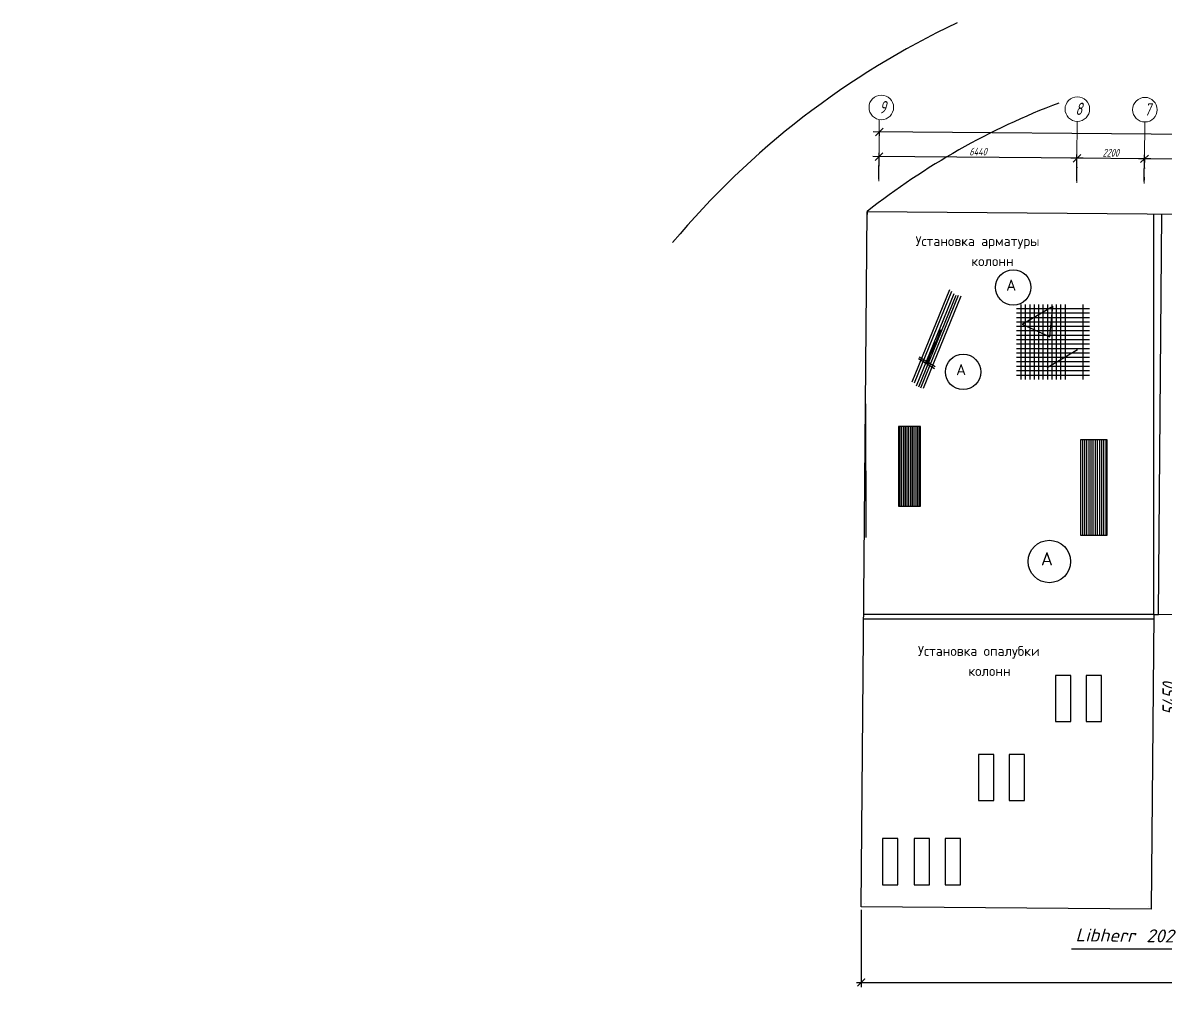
# Model space of a CAD drawing. Header units: millimetres. Extents: x 5763 to 12018931, y 39842 to 3600577.
# Drawn here: x 945159 to 982353, y 438536 to 469950 of the extents above; entities that cross this region are included whole.
import ezdxf

# ---------------------------------------------------------------- set-up
doc = ezdxf.new("R2010")
doc.units = ezdxf.units.MM
doc.linetypes.add('ACAD_ISO10W100', pattern=[18, 12, -3, 0, -3])
for name, color, linetype in [('!Форматы', 7, 'Continuous'), ('Архитектура', 7, 'Continuous'), ('доп сетки', 120, 'Continuous'), ('Размеры', 7, 'Continuous')]:
    doc.layers.add(name, color=color, linetype=linetype)
doc.layers.add('0.25', color=7, linetype='Continuous', lineweight=25)
doc.layers.add('разм', color=5, linetype='Continuous', lineweight=15)
doc.styles.add('ISOCPEUR', font='isocpeur.ttf')
doc.styles.get("Standard").update_dxf_attribs({"font": 'romans.shx', "width": 0.7, "oblique": 15, "height": 500})
doc.styles.add('VSSP_ROMANS07', font='romans.shx', dxfattribs={"width": 0.7, "oblique": 15, "height": 250})
doc.styles.add('мой', font='txt.shx', dxfattribs={"width": 0.6, "oblique": 15, "height": 3.5})
doc.dimstyles.new('ISO-25', dxfattribs={"dimtxt": 500, "dimasz": 250, "dimexe": 150, "dimexo": 100, "dimgap": 125, "dimtad": 1, "dimtxsty": 'Standard', "dimblk": 'ARCHTICK', "dimcen": 25, "dimdle": 150, "dimadec": 0, "dimazin": 0, "dimtfac": 1, "dimtmove": 0, "dimatfit": 3, "dimfxl": 1, "dimarcsym": 0})
doc.dimstyles.new('VSSP-100', dxfattribs={"dimscale": 100, "dimtxt": 2.5, "dimasz": 2.5, "dimexe": 1.25, "dimexo": 0.625, "dimtad": 1, "dimdec": 0, "dimrnd": 0.001, "dimzin": 1, "dimtxsty": 'VSSP_ROMANS07', "dimblk": 'OBLIQUE', "dimcen": 2.5, "dimdle": 2, "dimaunit": 1, "dimadec": 3, "dimazin": 2, "dimtfac": 1, "dimtdec": 0, "dimtix": 1, "dimtmove": 2, "dimatfit": 3, "dimldrblk": 'OBLIQUE', "dimfxl": 1.25, "dimtolj": 1, "dimtzin": 0, "dimarcsym": 0})

# ---------------------------------------------------------------- blocks, each defined once
blk = doc.blocks.new('_OBLIQUE')
at = {"color": 0, "linetype": 'ByBlock'}
blk.add_line((-0.5, -0.5), (0.5, 0.5), dxfattribs=at)
blk = doc.blocks.new('*D243')
at = {"layer": 'Defpoints', "color": 0, "transparency": 16777216}
for p in [(973043, 466394), (973043, 466394), (1002618, 466141)]:
    blk.add_point(p, dxfattribs=at)
at = {"layer": 'Архитектура', "color": 0, "lineweight": -2, "transparency": 16777216}
for p, q in [((1002818, 466140), (972843, 466396)), ((973043, 466394), (973042, 466269)), ((1002618, 466141), (1002619, 466266))]:
    blk.add_line(p, q, dxfattribs=at)
at = {"layer": 'Архитектура', "color": 0, "lineweight": -2, "transparency": 16777216, "xscale": 250, "yscale": 250, "zscale": 250}
for p, rotation in [((973043, 466394), 179.5101678486277), ((1002618, 466141), 359.5101678486277)]:
    blk.add_blockref('_OBLIQUE', p, dxfattribs=dict(at, rotation=rotation))
at = {"layer": 'Архитектура', "color": 0, "lineweight": 20, "transparency": 16777216, "insert": (987832, 466455), "char_height": 250, "attachment_point": 5, "rotation": 359.5102, "style": 'VSSP_ROMANS07'}
blk.add_mtext('\\A1;29560', dxfattribs=at)
blk = doc.blocks.new('*D244')
at = {"layer": 'Defpoints', "color": 0, "transparency": 16777216}
for p in [(996732, 465391), (996732, 465391), (999649, 465366)]:
    blk.add_point(p, dxfattribs=at)
at = {"layer": 'Архитектура', "color": 0, "lineweight": -2, "transparency": 16777216}
for p, q in [((999849, 465364), (996532, 465393)), ((996732, 465391), (996731, 465266)), ((999649, 465366), (999650, 465491))]:
    blk.add_line(p, q, dxfattribs=at)
at = {"layer": 'Архитектура', "color": 0, "lineweight": -2, "transparency": 16777216, "xscale": 250, "yscale": 250, "zscale": 250}
for p, rotation in [((996732, 465391), 179.5101678486277), ((999649, 465366), 359.5101678486277)]:
    blk.add_blockref('_OBLIQUE', p, dxfattribs=dict(at, rotation=rotation))
at = {"layer": 'Архитектура', "color": 0, "lineweight": 20, "transparency": 16777216, "insert": (998192, 465566), "char_height": 250, "width": 61153.46, "attachment_point": 5, "rotation": 359.5102, "style": 'VSSP_ROMANS07'}
blk.add_mtext('\\A1;2915', dxfattribs=at)
blk = doc.blocks.new('*D245')
at = {"layer": 'Defpoints', "color": 0, "transparency": 16777216}
for p in [(987123, 465473), (987116, 464673), (990339, 464645)]:
    blk.add_point(p, dxfattribs=at)
at = {"layer": 'Архитектура', "color": 0, "lineweight": -2, "transparency": 16777216}
for p, q in [((990546, 465444), (986923, 465475)), ((987117, 464735), (987124, 465598)), ((990339, 464708), (990347, 465571))]:
    blk.add_line(p, q, dxfattribs=at)
at = {"layer": 'Архитектура', "color": 0, "lineweight": -2, "transparency": 16777216, "xscale": 250, "yscale": 250, "zscale": 250}
for p, rotation in [((987123, 465473), 179.5101678486277), ((990346, 465446), 359.5101678486277)]:
    blk.add_blockref('_OBLIQUE', p, dxfattribs=dict(at, rotation=rotation))
at = {"layer": 'Архитектура', "color": 0, "lineweight": 20, "transparency": 16777216, "insert": (988736, 465647), "char_height": 250, "width": 87154.5, "attachment_point": 5, "rotation": 359.5102, "style": 'VSSP_ROMANS07'}
blk.add_mtext('\\A1;3220', dxfattribs=at)
blk = doc.blocks.new('*D256')
at = {"layer": 'Defpoints', "color": 0, "transparency": 16777216}
for p in [(979480, 465539), (979474, 464738), (981675, 464719)]:
    blk.add_point(p, dxfattribs=at)
at = {"layer": 'Архитектура', "color": 0, "lineweight": -2, "transparency": 16777216}
for p, q in [((981882, 465518), (979280, 465540)), ((979474, 464801), (979482, 465664)), ((981675, 464782), (981683, 465645))]:
    blk.add_line(p, q, dxfattribs=at)
at = {"layer": 'Архитектура', "color": 0, "lineweight": -2, "transparency": 16777216, "xscale": 250, "yscale": 250, "zscale": 250}
for p, rotation in [((979480, 465539), 179.5101678486277), ((981682, 465520), 359.5101678486277)]:
    blk.add_blockref('_OBLIQUE', p, dxfattribs=dict(at, rotation=rotation))
at = {"layer": 'Архитектура', "color": 0, "lineweight": 20, "transparency": 16777216, "insert": (980583, 465717), "char_height": 250, "attachment_point": 5, "rotation": 359.5102, "style": 'VSSP_ROMANS07'}
blk.add_mtext('\\A1;2200', dxfattribs=at)
blk = doc.blocks.new('*D257')
at = {"layer": 'Defpoints', "color": 0, "transparency": 16777216}
for p in [(973036, 465594), (973030, 464793), (979474, 464738)]:
    blk.add_point(p, dxfattribs=at)
at = {"layer": 'Архитектура', "color": 0, "lineweight": -2, "transparency": 16777216}
for p, q in [((973030, 464856), (973037, 465719)), ((979680, 465537), (972836, 465595)), ((979474, 464801), (979482, 465664))]:
    blk.add_line(p, q, dxfattribs=at)
at = {"layer": 'Архитектура', "color": 0, "lineweight": -2, "transparency": 16777216, "xscale": 250, "yscale": 250, "zscale": 250}
for p, rotation in [((973036, 465594), 179.5101678486277), ((979480, 465539), 359.5101678486277)]:
    blk.add_blockref('_OBLIQUE', p, dxfattribs=dict(at, rotation=rotation))
at = {"layer": 'Архитектура', "color": 0, "lineweight": 20, "transparency": 16777216, "insert": (976260, 465754), "char_height": 250, "attachment_point": 5, "rotation": 359.5102, "style": 'VSSP_ROMANS07'}
blk.add_mtext('\\A1;6440', dxfattribs=at)
blk = doc.blocks.new('*D246')
at = {"layer": '!Форматы', "color": 0, "lineweight": -2, "transparency": 16777216}
for p, q in [((987323, 465472), (981482, 465522)), ((981682, 465520), (981680, 465395)), ((987123, 465473), (987124, 465598))]:
    blk.add_line(p, q, dxfattribs=at)
at = {"layer": 'Defpoints', "color": 0, "transparency": 16777216}
for p in [(981682, 465520), (981682, 465520), (987123, 465473)]:
    blk.add_point(p, dxfattribs=at)
at = {"layer": '!Форматы', "color": 0, "lineweight": -2, "transparency": 16777216, "xscale": 250, "yscale": 250, "zscale": 250}
for p, rotation in [((981682, 465520), 179.5101678486277), ((987123, 465473), 359.5101678486277)]:
    blk.add_blockref('_OBLIQUE', p, dxfattribs=dict(at, rotation=rotation))
at = {"layer": '!Форматы', "color": 0, "lineweight": 20, "transparency": 16777216, "insert": (984404, 465684), "char_height": 250, "attachment_point": 5, "rotation": 359.5102, "style": 'VSSP_ROMANS07'}
blk.add_mtext('\\A1;5440', dxfattribs=at)
blk = doc.blocks.new('_ArchTick')
at = {"color": 0, "linetype": 'ByBlock', "const_width": 0.15}
blk.add_lwpolyline([(-0.5, -0.5), (0.5, 0.5)], dxfattribs=at)
blk = doc.blocks.new('*D261')
at = {"color": 0, "lineweight": -2, "transparency": 16777216}
for p, q in [((987213, 450634), (982740, 450634)), ((982890, 445035), (982890, 450784)), ((987213, 445185), (982740, 445185))]:
    blk.add_line(p, q, dxfattribs=at)
at = {"layer": 'Defpoints', "color": 0, "transparency": 16777216}
for p in [(982890, 450634), (987313, 450634), (987313, 445185)]:
    blk.add_point(p, dxfattribs=at)
at = {"color": 0, "lineweight": -2, "transparency": 16777216, "xscale": 250, "yscale": 250, "zscale": 250}
for p, rotation in [((982890, 450634), 90), ((982890, 445185), 270)]:
    blk.add_blockref('_ArchTick', p, dxfattribs=dict(at, rotation=rotation))
at = {"color": 0, "transparency": 16777216, "insert": (982515, 447909), "char_height": 500, "attachment_point": 5, "rotation": 90}
blk.add_mtext('5450', dxfattribs=at)
blk = doc.blocks.new('*D265')
at = {"color": 0, "lineweight": -2, "transparency": 16777216}
for p, q in [((1002819, 443897), (1002819, 438536)), ((972458, 441056), (972458, 438536)), ((972308, 438686), (1002969, 438686))]:
    blk.add_line(p, q, dxfattribs=at)
at = {"layer": 'Defpoints', "color": 0, "transparency": 16777216}
for p in [(1002819, 443997), (972458, 441156), (1002819, 438686)]:
    blk.add_point(p, dxfattribs=at)
at = {"color": 0, "lineweight": -2, "transparency": 16777216, "xscale": 250, "yscale": 250, "zscale": 250, "rotation": 180}
blk.add_blockref('_ArchTick', (972458, 438686), dxfattribs=at)
at = {"color": 0, "lineweight": -2, "transparency": 16777216, "xscale": 250, "yscale": 250, "zscale": 250}
blk.add_blockref('_ArchTick', (1002819, 438686), dxfattribs=at)
at = {"color": 0, "transparency": 16777216, "insert": (987545, 439061), "char_height": 500, "attachment_point": 5}
blk.add_mtext('29560', dxfattribs=at)

msp = doc.modelspace()

# ---------------------------------------------------------------- linework, layer by layer
at = {"layer": '!Форматы', "lineweight": 20}
msp.add_line((981907.80125, 441665.09716), (981921.30713, 443244.84401), dxfattribs=at)
at = {"ltscale": 100}
for p, q in [((972651.9374, 463806.02622), (972651.08206, 463705.97892)), ((972598.32447, 457535.06151), (972597.25529, 457410.00238)), ((972598.32447, 457535.06151), (972610.3379, 453182.86154)), ((972567.00179, 453871.32942), (972568.07096, 453996.38854)), ((972559.19235, 441254.75449), (972559.19235, 441254.75449)), ((981803.56277, 441175.72074), (981803.56277, 441175.72074))]:
    msp.add_line(p, q, dxfattribs=at)
for p, q in [((981984.86562, 450679.114), (981984.86562, 463726.23535)), ((982134.94205, 450679.114), (982246.46789, 463723.99881)), ((977699.28752, 460134.61763), (978694.54063, 460715.97796)), ((978601.28079, 459720.85274), (978694.54063, 460715.97796)), ((977699.28752, 460134.61763), (978601.28079, 459720.85274)), ((978508.02094, 458725.72752), (979503.27406, 459307.08785)), ((981984.86562, 450529.03757), (972538.42722, 450529.03757)), ((981984.86562, 450679.114), (972539.71028, 450679.114)), ((981984.86562, 450679.114), (981984.86562, 450529.03757)), ((981984.86562, 450679.114), (982134.94205, 450679.114)), ((979298.90718, 439782.73049), (983824.75303, 439782.73049))]:
    msp.add_line(p, q)
for radius, start, end in [(27405.81441, 115.358092407, 140.005132354), (23700.00873, 110.811181031, 128.214543508)]:
    msp.add_arc((987312.94888, 445184.93183), radius, start, end)
at = {"layer": 'Архитектура', "color": 7, "linetype": 'ACAD_ISO10W100', "lineweight": 20, "ltscale": 100}
for p, q in [((973046.68671, 466794.28412), (973029.57984, 464793.33825)), ((979490.73645, 466739.19141), (979473.62958, 464738.24554)), ((981691.77702, 466720.37385), (981674.67015, 464719.42798))]:
    msp.add_line(p, q, dxfattribs=at)
at = {"layer": 'Архитектура', "color": 7, "lineweight": 25}
msp.add_lwpolyline([(1002882.78188, 451440.96439), (1002819.1443, 443997.44383), (993374.67928, 444078.18826), (993430.27662, 450581.26269), (981984.86562, 450679.114), (981902.75473, 441074.8181), (972458.28971, 441155.56253), (972651.9374, 463806.02622), (990880.5568, 463650.1826)], dxfattribs=at)
at = {"layer": 'Архитектура', "color": 7, "lineweight": 20}
for centre in [(973111.13854, 467193.95154), (973111.13854, 467193.95154), (979494.15782, 467139.38061), (979494.15782, 467139.38061), (981695.1984, 467120.56305), (981695.1984, 467120.56305)]:
    msp.add_circle(centre, 400.20382, dxfattribs=at)
at = {"layer": 'доп сетки', "color": 0}
for p, q in [((975330.44925, 461249.44297), (974106.66799, 458239.89071)), ((975393.67971, 461194.32846), (974185.83548, 458212.16208)), ((975470.81354, 461118.60545), (974247.03228, 458109.05319)), ((975534.044, 461063.49094), (974326.19977, 458081.32457)), ((975609.14574, 461063.34382), (974385.36448, 458053.79156)), ((975701.36747, 461044.92341), (974477.58621, 458035.37115)), ((979886.81997, 460632.41403), (977509.60927, 460632.41403)), ((979886.81997, 460488.34065), (977509.60927, 460488.34065)), ((977653.68265, 460776.48741), (977653.68265, 458327.24002)), ((977797.75603, 460776.48741), (977797.75603, 458327.24002)), ((977941.8294, 460776.48741), (977941.8294, 458327.24002)), ((978085.90278, 460776.48741), (978085.90278, 458327.24002)), ((978229.97615, 460776.48741), (978229.97615, 458327.24002)), ((978374.04953, 460776.48741), (978374.04953, 458327.24002)), ((978518.1229, 460776.48741), (978518.1229, 458327.24002)), ((978662.19628, 460776.48741), (978662.19628, 458327.24002)), ((978806.26965, 460776.48741), (978806.26965, 458327.24002)), ((978950.34303, 460776.48741), (978950.34303, 458327.24002)), ((979094.4164, 460776.48741), (979094.4164, 458327.24002)), ((979670.70991, 460776.48741), (979670.70991, 458327.24002)), ((979886.81997, 460344.26728), (977509.60927, 460344.26728)), ((979886.81997, 460200.1939), (977509.60927, 460200.1939)), ((975038.93602, 459948.41243), (974761.0741, 459182.23937)), ((979886.81997, 460056.12053), (977509.60927, 460056.12053)), ((979886.81997, 459912.04715), (977509.60927, 459912.04715)), ((979886.81997, 459767.97378), (977509.60927, 459767.97378)), ((974603.23649, 458868.02996), (974869.87554, 459569.90219)), ((979886.81997, 459623.9004), (977509.60927, 459623.9004)), ((979886.81997, 459479.82703), (977509.60927, 459479.82703)), ((974837.67236, 458677.18989), (974318.23086, 459006.76235)), ((974868.22835, 458744.32521), (974343.61275, 459062.19392)), ((979886.81997, 459335.75365), (977509.60927, 459335.75365)), ((979886.81997, 459191.68028), (977509.60927, 459191.68028)), ((979886.81997, 459047.6069), (977509.60927, 459047.6069)), ((979886.81997, 458903.53352), (977509.60927, 458903.53352)), ((979886.81997, 458759.46015), (977509.60927, 458759.46015)), ((979886.81997, 458615.38677), (977509.60927, 458615.38677)), ((977509.60927, 458471.3134), (979886.81997, 458471.3134)), ((973724.23699, 454206.1488), (973724.23699, 456799.46955)), ((973781.86634, 454206.1488), (973781.86634, 456799.46955)), ((973839.49569, 454206.1488), (973839.49569, 456799.46955)), ((973897.12504, 454206.1488), (973897.12504, 456799.46955)), ((973954.75439, 454206.1488), (973954.75439, 456799.46955)), ((974012.38374, 454206.1488), (974012.38374, 456799.46955)), ((974070.01309, 454206.1488), (974070.01309, 456799.46955)), ((974127.64244, 454206.1488), (974127.64244, 456799.46955)), ((974185.27179, 454206.1488), (974185.27179, 456799.46955)), ((974242.90114, 454206.1488), (974242.90114, 456799.46955)), ((974300.53049, 454206.1488), (974300.53049, 456799.46955)), ((974358.15984, 454206.1488), (974358.15984, 456799.46955)), ((979668.04205, 453256.47706), (979668.04205, 456368.46197)), ((979737.19727, 453256.47706), (979737.19727, 456368.46197)), ((979806.35249, 453256.47706), (979806.35249, 456368.46197)), ((979875.50771, 453256.47706), (979875.50771, 456368.46197)), ((979944.66293, 453256.47706), (979944.66293, 456368.46197)), ((980013.81815, 453256.47706), (980013.81815, 456368.46197)), ((980082.97337, 453256.47706), (980082.97337, 456368.46197)), ((980152.12859, 453256.47706), (980152.12859, 456368.46197)), ((980221.28381, 453256.47706), (980221.28381, 456368.46197)), ((980290.43903, 453256.47706), (980290.43903, 456368.46197)), ((980359.59425, 453256.47706), (980359.59425, 456368.46197)), ((980428.74947, 453256.47706), (980428.74947, 456368.46197))]:
    msp.add_line(p, q, dxfattribs=at)
for points in [[(973666.60764, 454206.1488), (974386.97452, 454206.1488), (974386.97452, 456799.46955), (973666.60764, 456799.46955)], [(979598.88683, 453256.47706), (980463.32708, 453256.47706), (980463.32708, 456368.46197), (979598.88683, 456368.46197)], [(978782.9638, 447185.92827), (979283.21858, 447185.92827), (979283.21858, 448686.6926), (978782.9638, 448686.6926)], [(979783.47335, 447185.92827), (980283.72813, 447185.92827), (980283.72813, 448686.6926), (979783.47335, 448686.6926)], [(976273.42831, 444612.49004), (976773.68309, 444612.49004), (976773.68309, 446113.25437), (976273.42831, 446113.25437)], [(977273.93786, 444612.49004), (977774.19264, 444612.49004), (977774.19264, 446113.25437), (977273.93786, 446113.25437)], [(973145.67943, 441873.77585), (973645.93421, 441873.77585), (973645.93421, 443374.54018), (973145.67943, 443374.54018)], [(974184.67104, 441873.77585), (974684.92582, 441873.77585), (974684.92582, 443374.54018), (974184.67104, 443374.54018)], [(975185.18059, 441873.77585), (975685.43537, 441873.77585), (975685.43537, 443374.54018), (975185.18059, 443374.54018)]]:
    msp.add_lwpolyline(points, close=True, dxfattribs=at)
at = {"layer": 'Размеры', "color": 0}
for centre, radius in [((977406.43313, 461332.29934), 576.2935), ((975775.21187, 458578.51647), 576.2935), ((978582.84057, 452402.62544), 691.5522)]:
    msp.add_circle(centre, radius, dxfattribs=at)

# ---------------------------------------------------------------- texts
at = {"lineweight": 20, "attachment_point": 1, "style": 'ISOCPEUR'}
for insert, char_height in [((977178.17992, 461585.63688), 360.18344), ((975546.95865, 458831.85401), 360.18344), ((978308.93671, 452706.63048), 432.22013)]:
    msp.add_mtext_dynamic_manual_height_columns('А', width=3.8166721, gutter_width=12.5, heights=[0], dxfattribs=dict(at, insert=insert, char_height=char_height))
at = {"layer": '0.25', "style": 'мой', "oblique": 15}
msp.add_text('Libherr 202', height=420.2140118, rotation=359.233818104, dxfattribs=at).set_placement((979433.82392, 440033.04055))
at = {"layer": 'Архитектура', "color": 7, "lineweight": 20, "style": 'VSSP_ROMANS07', "oblique": 15, "width": 0.7}
for s, p in [('9', (973044.81555, 467004.37199)), ('8', (979428.91725, 466949.7918)), ('7', (981675.57593, 466930.58424))]:
    msp.add_text(s, height=400.20382, rotation=359.510167849, dxfattribs=at).set_placement(p)
at = {"layer": 'разм', "color": 0, "linetype": 'Continuous', "style": 'ISOCPEUR'}
for s, height, p in [('Установка арматуры', 321.2636171, (974226.41471, 462678.18878)), ('колонн', 321.263617, (976044.91383, 462025.55292)), ('Установка опалубки ', 321.2636171, (974305.47068, 449326.38803)), ('колонн', 321.263617, (975947.14656, 448673.75216))]:
    msp.add_text(s, height=height, dxfattribs=at).set_placement(p)

# ---------------------------------------------------------------- dimensions: what is measured, and where the dimension line sits
at = {"layer": '!Форматы', "color": 1, "lineweight": 20}
dim = msp.add_linear_dim(base=(981681.5129, 465519.80627), p1=(987123.08304, 465473.28415), p2=(981681.5129, 465519.80627), angle=179.510167849, text='5440', dimstyle='VSSP-100', override={"dimfxlon": 1}, dxfattribs=at)
dim.commit()
dim.dimension.update_dxf_attribs({"geometry": '*D246', "text_midpoint": (984403.90092, 465684.03836)})
dim = msp.add_linear_dim(base=(982890.16357, 450633.56213), p1=(987312.94888, 445184.93183), p2=(987312.94888, 450633.56213), angle=90, text='5450', dimstyle='ISO-25')
dim.commit()
dim.dimension.update_dxf_attribs({"geometry": '*D261', "text_midpoint": (982890.16357, 447909.24698), "dimtype": 160})
dim = msp.add_linear_dim(base=(1002819.1443, 438686.0262), p1=(972458.28971, 441155.56253), p2=(1002819.1443, 443997.44383), text='29560', dimstyle='ISO-25')
dim.commit()
dim.dimension.update_dxf_attribs({"geometry": '*D265', "text_midpoint": (987545.31756, 438686.0262), "dimtype": 160})
at = {"layer": 'Архитектура', "color": 7, "lineweight": 20}
for base, p1, p2, text, override, picture, middle in [((973043.26534, 466394.09493), (1002618.24898, 466141.24679), (973043.26534, 466394.09493), '29560', {"dimfxlon": 1}, '*D243', (987832.36011, 466455.16401)), ((987123.08304, 465473.28415), (990338.76303, 464645.35525), (987116.2403, 464672.90586), '3220', {"dimadec": 3, "dimfxl": 100}, '*D245', (988735.94736, 465647.00199)), ((996731.91979, 465391.13444), (999649.10035, 465366.19432), (996731.91979, 465391.13444), '2915', {"dimfxlon": 1}, '*D244', (998192.11302, 465566.15752)), ((973036.42259, 465593.71653), (979473.62958, 464738.24554), (973029.57984, 464793.33825), '6440', {"dimfxl": 100}, '*D257', (976260.05041, 465753.66333)), ((979480.47232, 465538.62383), (981674.67015, 464719.42798), (979473.62958, 464738.24554), '2200', {"dimadec": 3, "dimfxl": 100}, '*D256', (980582.59556, 465716.70819))]:
    dim = msp.add_linear_dim(base=base, p1=p1, p2=p2, angle=179.510167849, text=text, dimstyle='VSSP-100', override=override, dxfattribs=at)
    dim.commit()
    dim.dimension.update_dxf_attribs({"geometry": picture, "text_midpoint": middle})

doc.saveas('drawing.dxf')
